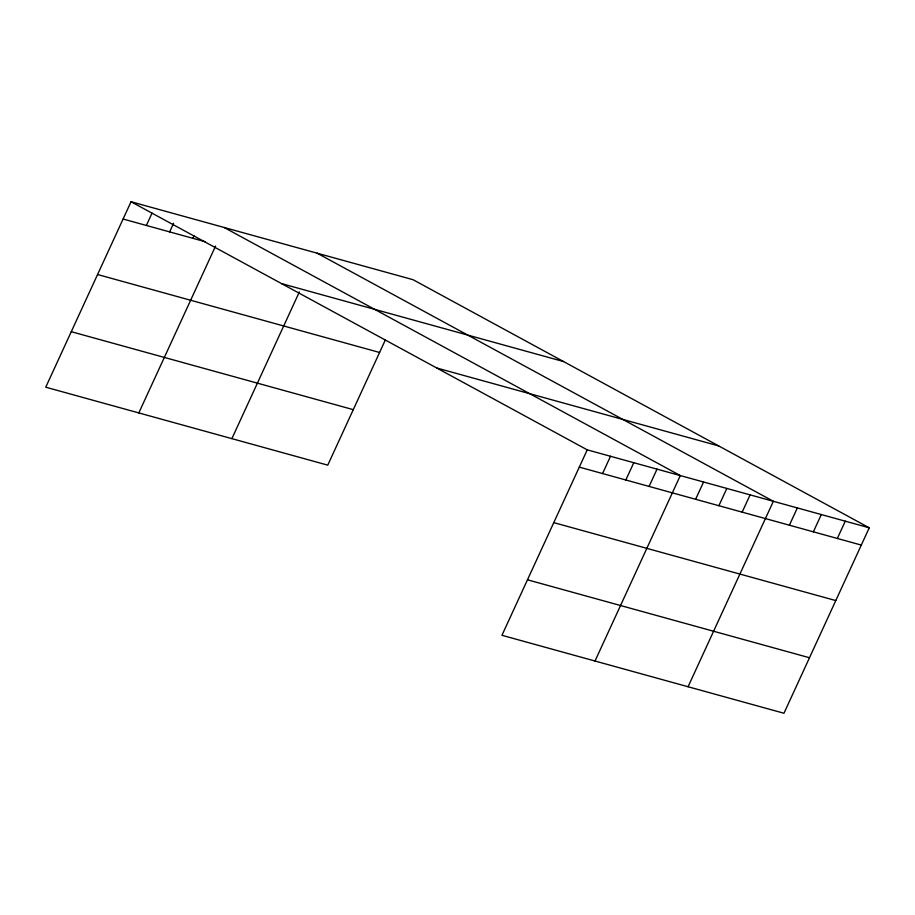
<?xml version="1.0" encoding="UTF-8"?>
<svg xmlns="http://www.w3.org/2000/svg" width="915" height="915" viewBox="0 0 915 915"><rect width="100%" height="100%" fill="white"/><g stroke="black" fill="none" stroke-linecap="round" stroke-linejoin="round"><path stroke-width="1.37" d="M869.25 527.806L587.247 449.848L501.946 635.296L783.961 713.254L869.25 527.806L413.054 279.704L131.039 201.746L45.75 387.194L327.753 465.152L385.387 339.865M146.366 225.456L152.039 213.115M169.63 231.895L173.598 223.249M192.893 238.323L194.026 235.853M138.817 412.917L215.585 246.009M231.872 438.651L299.365 291.919M602.562 473.558L610.511 456.276M625.826 479.986L633.775 462.716M649.09 486.425L657.039 469.143M595.013 661.019L680.303 475.571L224.106 227.48M695.629 499.281L703.566 482.011M718.893 505.709L726.842 488.438M742.157 512.148L750.106 494.866M688.069 686.742L773.369 501.294L317.173 253.203M789.393 525.199L797.342 507.928M813.366 531.832L821.304 514.55M837.328 538.455L845.277 521.173M123.102 219.028L205.212 241.732M281.591 283.627L563.594 361.574M436.695 367.979L718.71 445.937M97.573 274.523L379.576 352.481M579.298 467.13L861.301 545.077M71.279 331.699L353.281 409.657M553.769 522.625L835.784 600.572M527.475 579.801L809.478 657.748M131.039 201.746L587.247 449.848"/></g></svg>
